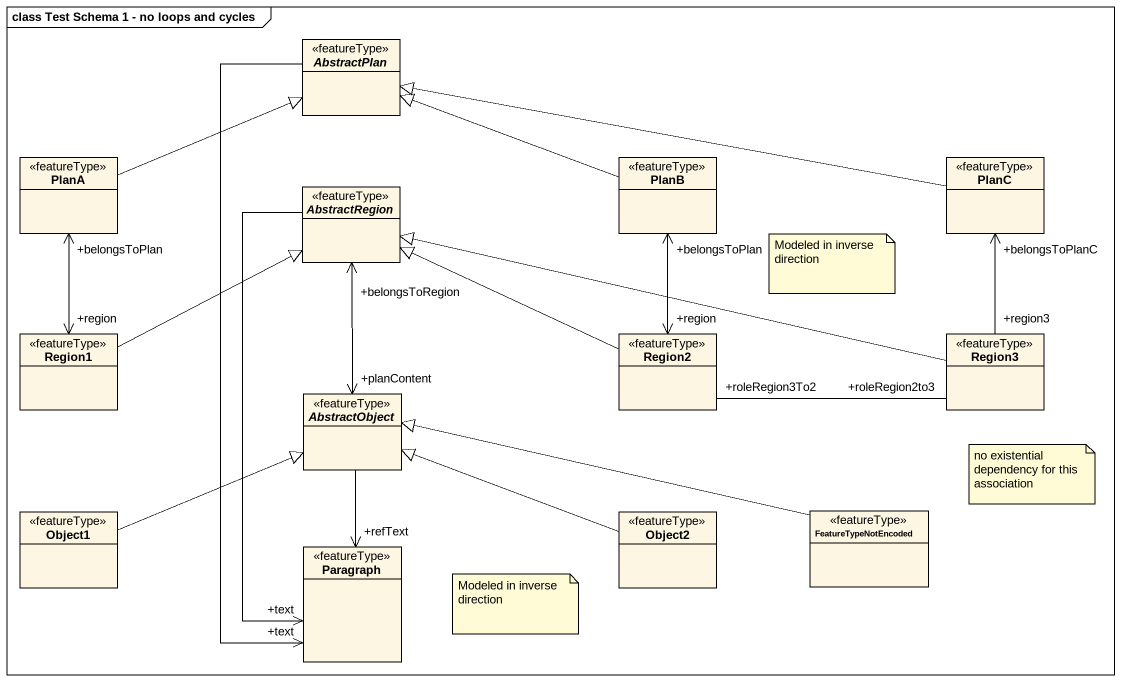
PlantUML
@startuml
mainframe class Test Schema 1 - no loops and cycles
hide circle
hide empty members
abstract class AbstractPlan <<featureType>>
class PlanA <<featureType>>
class PlanB <<featureType>>
class PlanC <<featureType>>
abstract class AbstractRegion <<featureType>>
class Region1 <<featureType>>
class Region2 <<featureType>>
class Region3 <<featureType>>
abstract class AbstractObject <<featureType>>
class Object1 <<featureType>>
class Object2 <<featureType>>
class FeatureTypeNotEncoded <<featureType>>
class Paragraph <<featureType>>
AbstractPlan --> "+text" Paragraph
PlanA -right-|> AbstractPlan
PlanA "+belongsToPlan" <--> "+region" Region1
PlanB -left-|> AbstractPlan
PlanC -left-|> AbstractPlan
AbstractRegion "+belongsToRegion" <--> "+planContent" AbstractObject
AbstractRegion --> "+text" Paragraph
Region1 -right-|> AbstractRegion
Region2 "+region" <-up-> "+belongsToPlan" PlanB
Region2 -left-|> AbstractRegion
Region2 "+roleRegion3To2" -right- "+roleRegion2to3" Region3
Region3 "+region3" -up-> "+belongsToPlanC" PlanC
Region3 -left-|> AbstractRegion
Object1 -right-|> AbstractObject
Object2 -left-|> AbstractObject
FeatureTypeNotEncoded -left-|> AbstractObject
Paragraph "+refText" <-up- AbstractObject
note as N1
  Modeled in inverse direction
end note
note as N2
  no existential dependency for this association
end note
note as N3
  Modeled in inverse direction
end note
@enduml
